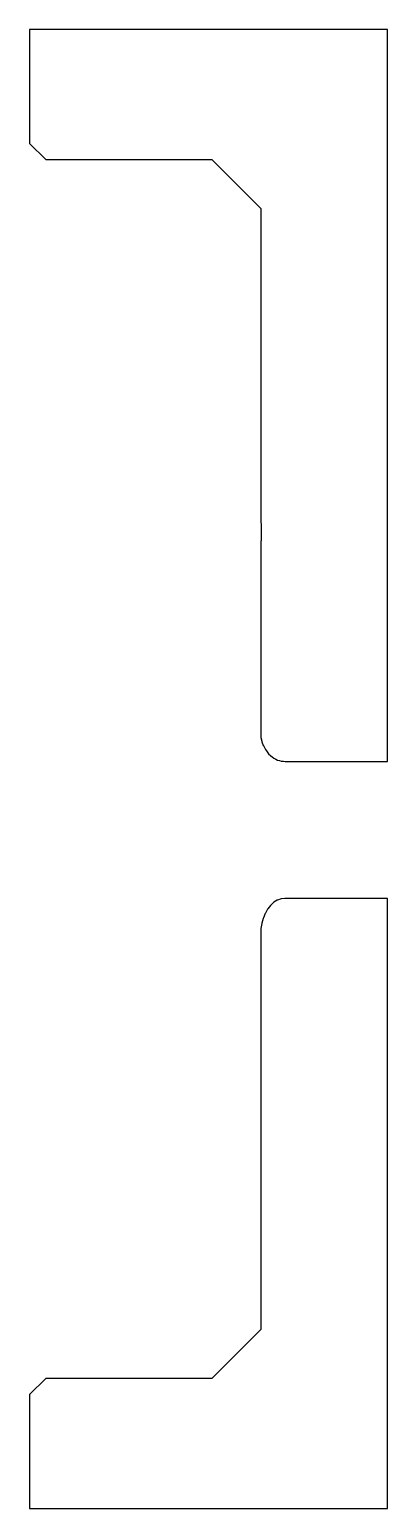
# Model space of a CAD drawing. Header units: metres. Extents: x 0 to 47.5, y 0 to 45.5.
# Drawn here: x 0 to 11, y 0 to 45.5 of the extents above.
import ezdxf

# ---------------------------------------------------------------- set-up
doc = ezdxf.new("R2010")
doc.units = ezdxf.units.M

msp = doc.modelspace()

# ---------------------------------------------------------------- linework, layer by layer
for p, q in [((11, 45.5), (0, 45.5)), ((0, 45.5), (0, 42)), ((11, 22.9815), (11, 45.5)), ((0, 42), (0.5, 41.5)), ((0.5, 41.5), (5.60409, 41.5)), ((5.60409, 41.5), (7.10409, 40)), ((7.10409, 40), (7.10409, 30.946)), ((7.10409, 30.946), (7.10746, 30.8111)), ((7.10746, 30.8111), (7.11332, 30.3363)), ((7.11332, 30.3363), (7.11537, 30.2818)), ((7.1153, 30.2459), (7.11433, 29.7654)), ((7.11537, 30.2818), (7.1153, 30.2459)), ((7.11332, 29.7413), (7.1095, 29.4617)), ((7.11389, 29.755), (7.11332, 29.7413)), ((7.11433, 29.7654), (7.11389, 29.755)), ((7.105, 29.1804), (7.10409, 29.1457)), ((7.10409, 29.1457), (7.10409, 23.8437)), ((7.10638, 29.2331), (7.105, 29.1804)), ((7.1095, 29.4617), (7.10638, 29.2331)), ((7.10409, 23.8437), (7.11103, 23.7473)), ((7.11103, 23.7473), (7.11332, 23.7156)), ((7.11332, 23.7156), (7.13737, 23.6061)), ((7.13737, 23.6061), (7.14079, 23.5906)), ((7.14079, 23.5906), (7.18528, 23.4733)), ((7.18528, 23.4733), (7.18583, 23.4717)), ((7.18583, 23.4717), (7.18595, 23.4714)), ((7.18595, 23.4714), (7.24732, 23.3515)), ((7.24732, 23.3515), (7.25868, 23.3356)), ((7.25868, 23.3356), (7.32376, 23.2444)), ((7.32376, 23.2444), (7.34908, 23.2185)), ((7.34908, 23.2185), (7.41325, 23.1529)), ((7.41325, 23.1529), (7.45315, 23.1237)), ((7.45315, 23.1237), (7.51359, 23.0793)), ((7.51359, 23.0793), (7.56648, 23.0531)), ((7.56648, 23.0531), (7.62232, 23.0254)), ((7.62232, 23.0254), (7.6847, 23.0075)), ((7.6847, 23.0075), (7.73676, 22.9925)), ((7.73676, 22.9925), (7.80388, 22.9862)), ((7.80388, 22.9862), (7.85409, 22.9815)), ((7.85409, 22.9815), (11, 22.9815)), ((7.61521, 18.7118), (7.51359, 18.6502)), ((7.62232, 18.7161), (7.61521, 18.7118)), ((7.72963, 18.7538), (7.62232, 18.7161)), ((7.73676, 18.7563), (7.72963, 18.7538)), ((7.8469, 18.769), (7.73676, 18.7563)), ((7.85409, 18.7698), (7.8469, 18.769)), ((11, 18.7698), (7.85409, 18.7698)), ((11, 0), (11, 18.7698)), ((7.24147, 18.3035), (7.18583, 18.1706)), ((7.24732, 18.3175), (7.24147, 18.3035)), ((7.31722, 18.4372), (7.24732, 18.3175)), ((7.32376, 18.4484), (7.31722, 18.4372)), ((7.40635, 18.5516), (7.32376, 18.4484)), ((7.41325, 18.5602), (7.40635, 18.5516)), ((7.51359, 18.6502), (7.41325, 18.5602)), ((7.11212, 17.8217), (7.10409, 17.6724)), ((7.11332, 17.8441), (7.11212, 17.8217)), ((7.13755, 17.9918), (7.11332, 17.8441)), ((7.14079, 18.0115), (7.13755, 17.9918)), ((7.18105, 18.1537), (7.14079, 18.0115)), ((7.18583, 18.1706), (7.18105, 18.1537)), ((7.10409, 17.6724), (7.10409, 5.5)), ((7.10409, 5.5), (5.60409, 4)), ((0.5, 4), (0, 3.5)), ((5.60409, 4), (0.5, 4)), ((0, 3.5), (0, 0)), ((0, 0), (11, 0))]:
    msp.add_line(p, q)

doc.saveas('drawing.dxf')
